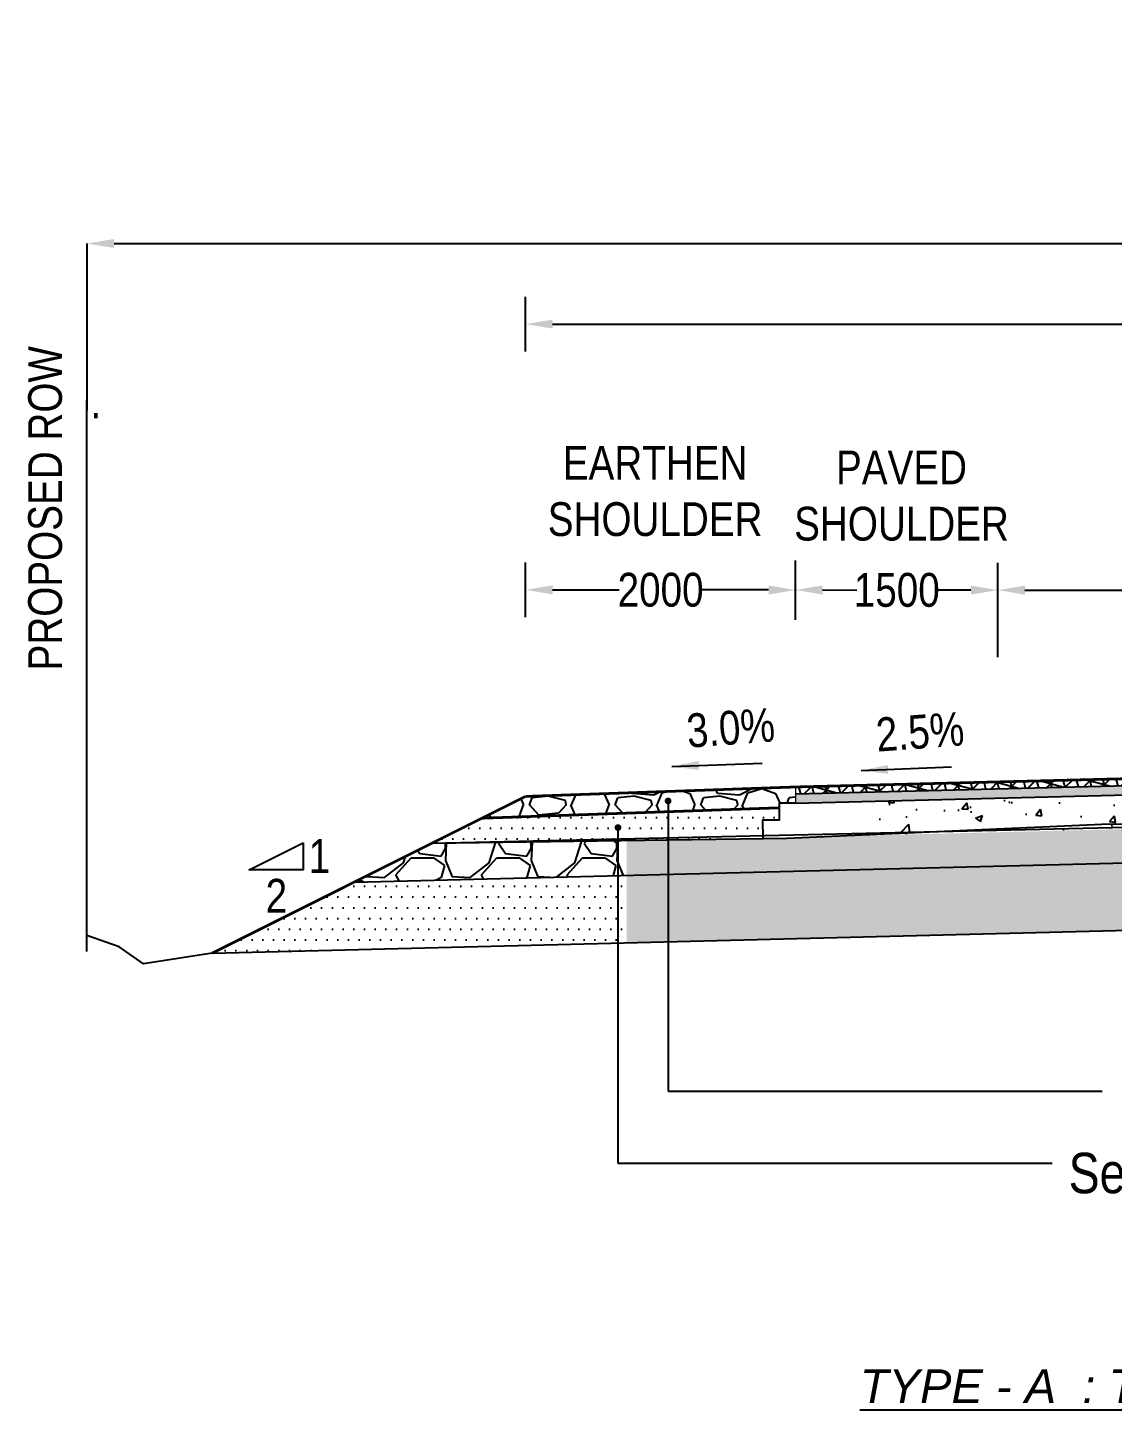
# Model space of a CAD drawing. Header units: millimetres. Extents: x 207528 to 778454, y -364692 to 101323.
# Drawn here: x 322860 to 330897, y 63442 to 73704 of the extents above; entities that cross this region are included whole.
import ezdxf

# ---------------------------------------------------------------- set-up
doc = ezdxf.new("R2010")
doc.units = ezdxf.units.MM
doc.linetypes.add('DASHED2', pattern=[0.375, 0.25, -0.125])
for name, color, linetype in [('Dim', 253, 'Continuous'), ('Dimension', 253, 'Continuous'), ('hatch', 253, 'Continuous'), ('NGL', 7, 'DASHED2'), ('Proposed ROW', 241, 'MNEW')]:
    doc.layers.add(name, color=color, linetype=linetype)
doc.styles.add('Arin', font='ARIALN.TTF')
doc.styles.add('DIM', font='ARIALN.TTF', dxfattribs={"height": 250})
doc.styles.get("Standard").update_dxf_attribs({"font": 'arial.ttf'})
doc.styles.add('STRIP PLAN STYLE', font='ARIALN.TTF')
doc.linetypes.add('MNEW', pattern='A,26.152623,-1.048632,["PROW",Standard,S=1.75,R=0,X=0,Y=-0.975095],-7.693777,26.152623', length=61.047655)
doc.dimstyles.new('DIM', dxfattribs={"dimtxt": 250, "dimasz": 200, "dimexe": 0.18, "dimexo": 0.0625, "dimgap": 0.09, "dimtad": 0, "dimtih": 1, "dimtoh": 1, "dimdec": 0, "dimzin": 0, "dimdsep": 46, "dimtxsty": 'DIM', "dimcen": 0.09, "dimclrd": 256, "dimclrt": 7, "dimadec": 0, "dimazin": 0, "dimtfac": 1, "dimtdec": 0, "dimtofl": 0, "dimtmove": 0, "dimatfit": 3, "dimfxl": 1, "dimtolj": 1, "dimtzin": 0, "dimarcsym": 0})
doc.dimstyles.new('new', dxfattribs={"dimtxt": 150, "dimasz": 150, "dimexe": 100, "dimexo": 0.1, "dimgap": 0.09, "dimtad": 0, "dimtih": 1, "dimtoh": 1, "dimdec": 0, "dimzin": 0, "dimdsep": 46, "dimtxsty": 'DIM', "dimcen": 0.09, "dimclrd": 256, "dimclrt": 252, "dimadec": 0, "dimazin": 0, "dimtfac": 1, "dimtdec": 0, "dimtofl": 0, "dimtmove": 0, "dimatfit": 3, "dimfxl": 1, "dimtolj": 1, "dimtzin": 0, "dimlwd": -1, "dimarcsym": 0})

# ---------------------------------------------------------------- blocks, each defined once
blk = doc.blocks.new('*D7')
at = {"layer": 'Defpoints', "color": 0, "transparency": 16777216}
for p in [(353300, 72106), (323300, 70870), (353300, 70870)]:
    blk.add_point(p, dxfattribs=at)
at = {"layer": 'Dim', "color": 0, "lineweight": -2, "transparency": 16777216}
for p, q in [((323300, 70870), (323300, 72106)), ((353300, 70870), (353300, 72106))]:
    blk.add_line(p, q, dxfattribs=at)
at = {"layer": 'Dim', "lineweight": -2, "transparency": 16777216}
for p, q in [((323500, 72106), (334627, 72106)), ((353100, 72106), (341973, 72106))]:
    blk.add_line(p, q, dxfattribs=at)
at = {"layer": 'Dim', "transparency": 16777216}
for points in [[(323500, 72139), (323500, 72073), (323300, 72106)], [(353100, 72139), (353100, 72073), (353300, 72106)]]:
    blk.add_solid(points, dxfattribs=at)
at = {"layer": 'Dim', "color": 7, "transparency": 16777216, "insert": (338300, 72106), "char_height": 400, "attachment_point": 5, "style": 'STRIP PLAN STYLE'}
blk.add_mtext('\\A1;PROPOSED RIGHT OF WAY (30m)', dxfattribs=at)
blk = doc.blocks.new('*D8')
at = {"layer": 'Defpoints', "color": 0, "transparency": 16777216}
for p in [(350050, 71509), (326550, 68123), (350050, 68123)]:
    blk.add_point(p, dxfattribs=at)
at = {"layer": 'Dim', "color": 0, "lineweight": -2, "transparency": 16777216}
for p, q in [((326550, 71508), (326550, 71509)), ((350050, 71508), (350050, 71509))]:
    blk.add_line(p, q, dxfattribs=at)
at = {"layer": 'Dim', "lineweight": -2, "transparency": 16777216}
for p, q in [((326750, 71509), (337912, 71509)), ((349850, 71509), (338687, 71509))]:
    blk.add_line(p, q, dxfattribs=at)
at = {"layer": 'Dim', "transparency": 16777216}
for points in [[(326750, 71542), (326750, 71476), (326550, 71509)], [(349850, 71542), (349850, 71476), (350050, 71509)]]:
    blk.add_solid(points, dxfattribs=at)
at = {"layer": 'Dim', "color": 7, "transparency": 16777216, "insert": (338300, 71509), "char_height": 250, "attachment_point": 5, "style": 'DIM'}
blk.add_mtext('\\A1;23500', dxfattribs=at)
blk = doc.blocks.new('*D11')
at = {"layer": 'Defpoints', "color": 0, "transparency": 16777216}
for p in [(328550, 69540), (328550, 69540), (330050, 69539)]:
    blk.add_point(p, dxfattribs=at)
at = {"layer": 'Dim', "color": 0, "lineweight": -2, "transparency": 16777216}
for p, q in [((328550, 69540), (328550, 69539)), ((330050, 69539), (330050, 69539))]:
    blk.add_line(p, q, dxfattribs=at)
at = {"layer": 'Dim', "lineweight": -2, "transparency": 16777216}
for p, q in [((328750, 69540), (329004, 69539)), ((329850, 69539), (329596, 69539))]:
    blk.add_line(p, q, dxfattribs=at)
at = {"layer": 'Dim', "transparency": 16777216}
for points in [[(328750, 69573), (328750, 69506), (328550, 69540)], [(329850, 69572), (329850, 69506), (330050, 69539)]]:
    blk.add_solid(points, dxfattribs=at)
at = {"layer": 'Dim', "color": 7, "transparency": 16777216, "insert": (329300, 69539), "char_height": 250, "attachment_point": 5, "style": 'DIM'}
blk.add_mtext('\\A1;1500', dxfattribs=at)
blk = doc.blocks.new('*D12')
at = {"layer": 'Defpoints', "color": 0, "transparency": 16777216}
for p in [(326550, 69541), (326550, 69541), (328550, 69540)]:
    blk.add_point(p, dxfattribs=at)
at = {"layer": 'Dim', "color": 0, "lineweight": -2, "transparency": 16777216}
for p, q in [((326550, 69541), (326550, 69540)), ((328550, 69540), (328550, 69540))]:
    blk.add_line(p, q, dxfattribs=at)
at = {"layer": 'Dim', "lineweight": -2, "transparency": 16777216}
for p, q in [((326750, 69541), (327242, 69540)), ((328350, 69540), (327857, 69540))]:
    blk.add_line(p, q, dxfattribs=at)
at = {"layer": 'Dim', "transparency": 16777216}
for points in [[(326750, 69574), (326750, 69507), (326550, 69541)], [(328350, 69573), (328350, 69506), (328550, 69540)]]:
    blk.add_solid(points, dxfattribs=at)
at = {"layer": 'Dim', "color": 7, "transparency": 16777216, "insert": (327550, 69540), "char_height": 250, "attachment_point": 5, "style": 'DIM'}
blk.add_mtext('\\A1;2000', dxfattribs=at)
blk = doc.blocks.new('*D13')
at = {"layer": 'Defpoints', "color": 0, "transparency": 16777216}
for p in [(330050, 69539), (337050, 69079), (330050, 69041)]:
    blk.add_point(p, dxfattribs=at)
at = {"layer": 'Dim', "color": 0, "lineweight": -2, "transparency": 16777216}
for p, q in [((330050, 69041), (330050, 69539)), ((337050, 69079), (337050, 69539))]:
    blk.add_line(p, q, dxfattribs=at)
at = {"layer": 'Dim', "lineweight": -2, "transparency": 16777216}
for p, q in [((330250, 69539), (333245, 69539)), ((336850, 69539), (333855, 69539))]:
    blk.add_line(p, q, dxfattribs=at)
at = {"layer": 'Dim', "transparency": 16777216}
for points in [[(330250, 69572), (330250, 69505), (330050, 69539)], [(336850, 69572), (336850, 69505), (337050, 69539)]]:
    blk.add_solid(points, dxfattribs=at)
at = {"layer": 'Dim', "color": 7, "transparency": 16777216, "insert": (333550, 69539), "char_height": 250, "attachment_point": 5, "style": 'DIM'}
blk.add_mtext('\\A1;7000', dxfattribs=at)

msp = doc.modelspace()

# ---------------------------------------------------------------- hatches: boundary and pattern name
h = msp.add_hatch()
h.set_pattern_fill('GOST_GLASS', color=41, scale=5)
h.set_pattern_definition([(45, (260451.31, 675.16), (42.426407, -4e-15), [25, -35]), (45, (260461.917, 675.16), (42.426407, -4e-15), [10, -50]), (45, (260451.31, 685.766), (42.426407, -4e-15), [10, -50])])
h.paths.add_polyline_path([(338300.5, 68204.5), (338300.5, 68274.5), (328548.7, 68030.7), (328549.6, 67960.7)])
at = {"layer": 'Dim'}
h = msp.add_hatch(dxfattribs=at)
h.set_pattern_fill('AR-CONC', color=256, scale=3)
h.set_pattern_definition([(50, (260451.3, 675.16), (546.554, -47.8173), [57.15, -628.65]), (355, (260451.3, 675.16), (-105.7303, 573.1705), [45.72, -502.9218]), (100.45144, (260496.86, 671.2), (440.8237, 525.3533), [48.57, -534.2707]), (46.1842, (260451.3, 827.56), (813.237, -126.127), [85.725, -942.975]), (96.6356, (260519.1, 817.05), (712.2124, 742.2784), [72.855, -801.407]), (351.18415, (260451.3, 827.6), (712.2124, 742.2784), [68.58, -754.379]), (21, (260527.5, 789.46), (454.8432, -306.7956), [57.15, -628.65]), (326, (260527.5, 789.46), (185.406, 552.564), [45.72, -502.92]), (71.45144, (260565.4, 763.9), (640.2493, 245.7683), [48.57, -534.2698]), (37.5, (260451.31, 675.16), (9.2658, 253.6651), [0, -496.824, 0, -510.54, 0, -504.825]), (7.5, (260451.3, 675.16), (200.459, 300.5417), [0, -291.084, 0, -485.394, 0, -192.405]), (327.5, (260281.38, 675.16), (406.7718, -17.18623), [0, -190.5, 0, -594.36, 0, -788.67]), (317.5, (260205.2, 675.16), (444.3875, 76.2795), [0, -247.65, 0, -394.716, 0, -560.07])])
h.paths.add_polyline_path([(338300.5, 68204.5), (329180.2, 67979.5), (329180.2, 67854.5), (329055.2, 67851.4), (329058.4, 67729.4), (338300.5, 67954.4)])
at = {"layer": 'hatch'}
h = msp.add_hatch(dxfattribs=at)
h.set_pattern_fill('NET3', color=256, scale=30, angle=45)
h.set_pattern_definition([(45, (260451.31, 675.16), (-67.35192, 67.35192), []), (105, (260451.31, 675.16), (-92.004435, -24.65251), []), (165, (260451.31, 675.16), (-24.65251, -92.004435), [])])
h.paths.add_polyline_path([(338300.5, 68274.5), (338300.5, 68324.5), (328549.6, 68080.8), (328549.6, 68030.7)])
h = msp.add_hatch(dxfattribs=at)
h.set_pattern_fill('DOTS', scale=50)
h.set_pattern_definition([(0, (261201.35, -8900.25), (39.6875, 79.375), [0, -79.375])])
h.paths.add_polyline_path([(326226.7, 67849.4), (328429.5, 67926.5), (328550.1, 68080.8), (328550.1, 67960.6), (328549.5, 67960.6), (328429.5, 67960.6), (328429.5, 67835.6), (328304.5, 67835.6), (328307.8, 67704.5), (325812.1, 67642.1)])
h = msp.add_hatch(dxfattribs=at)
h.set_pattern_fill('GRAVEL', color=11, scale=25)
h.paths.add_polyline_path([(328429.5, 67960.6), (328550.1, 67960.6), (328550.1, 68080.8), (328549.6, 68080.8), (326549.6, 68010.8), (326226.7, 67849.4), (328429.5, 67926.5)])
h = msp.add_hatch(dxfattribs=at)
h.set_pattern_fill('GRAVEL', color=11, scale=25)
h.set_pattern_definition([(228.01279, (262909.072, 1257.6), (-5080, -5715), [85.4304, -8457.621]), (184.96974, (262851.922, 1194.1), (7619.999997, 635.000036), [146.6012, -14513.5122]), (132.510447, (262705.872, 1181.4), (6350.000003, -6984.999998), [103.3704, -10233.6807]), (267.27369, (262458.222, 1022.65), (635.000001, 12700), [133.501, -13216.6094]), (292.833654, (262451.872, 889.3), (-3175, 7620), [130.9084, -12959.952]), (357.27369, (262502.672, 768.65), (-12700, 635.000001), [133.501, -13216.6094]), (37.69424, (262636.022, 762.3), (-8254.9999996, -6350.0000005), [176.5484, -17478.2788]), (72.255328, (262775.722, 870.25), (4445.000001, 13969.9999996), [166.68, -16501.314]), (121.429566, (262826.522, 1029), (-5080.000001, 8255), [133.9532, -13261.3864]), (175.23636, (262756.67, 1143.3), (6985, -635), [152.9283, -7493.4842]), (222.397438, (262604.272, 1156), (-7619.9999998, -6985.0000003), [197.7695, -19579.193]), (138.814075, (263086.87, 1016.3), (-4445, 3810), [67.501, -6682.6415]), (171.469234, (263036.072, 1060.75), (8255, -1269.999999), [128.4205, -12713.6597]), (225, (262909.07, 1079.8), (-9e-14, -635), [89.8023, -808.2233]), (203.19859, (262864.62, 1156), (3175, 1270), [48.3603, -4787.6556]), (291.80141, (262820.17, 1136.95), (-635, 1905), [68.3914, -3351.1882]), (30.96376, (262845.57, 1073.45), (1905, 1270), [111.08, -3591.5745]), (161.56505, (262940.82, 1130.6), (1270, -635), [80.3218, -1927.7245]), (16.38954, (262451.872, 1136.95), (6350, 1905), [112.522, -11139.7067]), (70.346176, (262559.822, 1168.7), (-2540, -6985), [94.3997, -9345.554]), (293.19859, (262940.82, 1257.6), (-1270, 3175), [96.72, -4739.296]), (343.61046, (262978.922, 1168.7), (-6350, 1905), [112.522, -11139.7067]), (339.443955, (262451.87, 743.25), (-3175, 1270), [108.5088, -5316.9336]), (294.77514, (262553.472, 705.15), (-3175.000004, 6984.999998), [90.918, -9000.8983]), (66.80141, (262947.17, 622.6), (1270, 3175), [96.72, -4739.296]), (17.354025, (262985.272, 711.5), (-8255, -2540), [106.4457, -10538.094]), (69.443955, (262636.02, 622.6), (-1270, -3175), [54.2544, -5371.188]), (101.30993, (262909.07, 622.6), (-635, 2540), [32.3787, -3205.4987]), (165.96376, (262902.72, 654.35), (1905, -635), [130.9084, -2487.2636]), (186.009006, (262775.722, 686.1), (6350, 635), [121.3167, -12010.3412]), (303.69007, (262845.57, 1016.3), (-635, 1270), [91.581, -2197.944]), (353.157227, (262896.372, 940.1), (10795, -1269.9999994), [159.8892, -15829.0023]), (60.945396, (263055.12, 921.05), (-2540, -4445), [65.377, -6472.348]), (90, (263086.9, 978.2), (-635, 635), [38.1, -596.9]), (120.256437, (262763.022, 705.15), (2540, -4445), [88.2167, -8733.4852]), (48.01279, (262718.572, 781.35), (5080, 5715), [170.8607, -8372.1905]), (0, (262832.9, 908.35), (635, 635), [165.1, -469.9]), (325.304846, (262997.972, 908.35), (6350.000002, -4444.999997), [100.4024, -9939.829]), (254.0546, (263080.52, 851.2), (-635, -2540), [92.4573, -4530.4125]), (207.645975, (263055.122, 762.3), (-12065.0000004, -6349.999999), [150.5363, -14903.116]), (175.42608, (262921.772, 692.45), (-8255, 635), [159.2574, -15766.4616])])
h.paths.add_polyline_path([(338299.6, 67701.8), (338299.6, 67886.1), (334751.8, 67716.3), (330875.8, 67742.8), (328486.4, 67636.7), (327299.6, 67619.4), (327299.6, 67426.8)])
h.paths.add_polyline_path([(338299.6, 67886.1), (338299.6, 67951.9), (327299.6, 67676.9), (327299.6, 67619.4), (328486.4, 67636.7), (330875.8, 67742.8), (334751.8, 67716.3)])
h = msp.add_hatch(dxfattribs=at)
h.set_pattern_fill('GRAVEL', color=11, scale=25)
h.set_pattern_definition([(228.01279, (262908.45, -8298.943), (-5080, -5715), [85.4304, -8457.621]), (184.96974, (262851.3, -8362.443), (7619.999997, 635.000036), [146.6012, -14513.5122]), (132.510447, (262705.25, -8375.143), (6350.000003, -6984.999998), [103.3704, -10233.6807]), (267.27369, (262457.6, -8533.893), (635.000001, 12700), [133.501, -13216.6094]), (292.833654, (262451.25, -8667.243), (-3175, 7620), [130.9084, -12959.952]), (357.27369, (262502.05, -8787.893), (-12700, 635.000001), [133.501, -13216.6094]), (37.69424, (262635.4, -8794.243), (-8254.9999996, -6350.0000005), [176.5484, -17478.2788]), (72.255328, (262775.1, -8686.293), (4445.000001, 13969.9999996), [166.68, -16501.314]), (121.429566, (262825.9, -8527.543), (-5080.000001, 8255), [133.9532, -13261.3864]), (175.23636, (262756.05, -8413.243), (6985, -635), [152.9283, -7493.4842]), (222.397438, (262603.65, -8400.543), (-7619.9999998, -6985.0000003), [197.7695, -19579.193]), (138.814075, (263086.25, -8540.243), (-4445, 3810), [67.501, -6682.6415]), (171.469234, (263035.45, -8495.793), (8255, -1269.999999), [128.4205, -12713.6597]), (225, (262908.45, -8476.74), (-9e-14, -635), [89.8023, -808.2233]), (203.19859, (262864, -8400.54), (3175, 1270), [48.3603, -4787.6556]), (291.80141, (262819.55, -8419.59), (-635, 1905), [68.3914, -3351.1882]), (30.96376, (262844.95, -8483.09), (1905, 1270), [111.08, -3591.5745]), (161.56505, (262940.2, -8425.94), (1270, -635), [80.3218, -1927.7245]), (16.38954, (262451.25, -8419.593), (6350, 1905), [112.522, -11139.7067]), (70.346176, (262559.2, -8387.843), (-2540, -6985), [94.3997, -9345.554]), (293.19859, (262940.2, -8298.94), (-1270, 3175), [96.72, -4739.296]), (343.61046, (262978.3, -8387.843), (-6350, 1905), [112.522, -11139.7067]), (339.443955, (262451.25, -8813.29), (-3175, 1270), [108.5088, -5316.9336]), (294.77514, (262552.85, -8851.393), (-3175.000004, 6984.999998), [90.918, -9000.8983]), (66.80141, (262946.55, -8933.94), (1270, 3175), [96.72, -4739.296]), (17.354025, (262984.65, -8845.043), (-8255, -2540), [106.4457, -10538.094]), (69.443955, (262635.4, -8933.94), (-1270, -3175), [54.2544, -5371.188]), (101.30993, (262908.45, -8933.94), (-635, 2540), [32.3787, -3205.4987]), (165.96376, (262902.1, -8902.2), (1905, -635), [130.9084, -2487.2636]), (186.009006, (262775.1, -8870.443), (6350, 635), [121.3167, -12010.3412]), (303.69007, (262844.95, -8540.24), (-635, 1270), [91.581, -2197.944]), (353.157227, (262895.75, -8616.443), (10795, -1269.9999994), [159.8892, -15829.0023]), (60.945396, (263054.5, -8635.49), (-2540, -4445), [65.377, -6472.348]), (90, (263086.25, -8578.34), (-635, 635), [38.1, -596.9]), (120.256437, (262762.4, -8851.393), (2540, -4445), [88.2167, -8733.4852]), (48.01279, (262717.95, -8775.193), (5080, 5715), [170.8607, -8372.1905]), (0, (262832.25, -8648.2), (635, 635), [165.1, -469.9]), (325.304846, (262997.35, -8648.193), (6350.000002, -4444.999997), [100.4024, -9939.829]), (254.0546, (263079.9, -8705.34), (-635, -2540), [92.4573, -4530.4125]), (207.645975, (263054.5, -8794.243), (-12065.0000004, -6349.999999), [150.5363, -14903.116]), (175.42608, (262921.15, -8864.093), (-8255, 635), [159.2574, -15766.4616])])
h.paths.add_polyline_path([(325856, 67664), (327299, 67676.8), (327299, 67426.8), (325280.3, 67376.3)])
h = msp.add_hatch(dxfattribs=at)
h.set_pattern_fill('DOTS', color=25, scale=50)
h.set_pattern_definition([(0, (262451.87, 622.6), (39.6875, 79.375), [0, -79.375])])
h.paths.add_polyline_path([(335230.2, 67625), (327299.6, 67426.8), (327299.6, 66926.6), (335230.2, 67124.9)])
h = msp.add_hatch(dxfattribs=at)
h.set_pattern_fill('DOTS', color=25, scale=50)
h.set_pattern_definition([(0, (262451.25, -8933.94), (39.6875, 79.375), [0, -79.375])])
h.paths.add_polyline_path([(325280.3, 67376.3), (327299, 67426.8), (327299, 66926.6), (324227.1, 66849.8)])

# ---------------------------------------------------------------- linework, layer by layer
for points, const_width in [([(328549.6, 68080.8), (338299.6, 68324.5)], 20), ([(329300.3, 68099.6), (338300.4, 68324.6)], 20), ([(328549.6, 68080.8), (326549.6, 68010.8)], 20), ([(328550.1, 68080.7), (328550.1, 67960.6)], 10), ([(326549.6, 68010.8), (324227.1, 66849.8)], 20), ([(328429.5, 67926.5), (326226.7, 67849.4)], 20)]:
    msp.add_lwpolyline(points, dxfattribs=dict(const_width=const_width))
for points in [[(328549.6, 68030.7), (338300.5, 68274.5)], [(328549.6, 67960.7), (338300.5, 68204.5)], [(325856, 67664), (338299.6, 67951.9)], [(328429.5, 67960.6), (328429.5, 67835.6), (328304.5, 67835.6), (328307.8, 67704.5)], [(328549.5, 67960.6), (328429.5, 67960.6)], [(325280.3, 67376.3), (338299.6, 67701.8)], [(324227.1, 66849.8), (335254.8, 67125.5)]]:
    msp.add_lwpolyline(points)
at = {"layer": 'Dim'}
for points in [[(326549, 71306.8), (326549, 71712)], [(326549.4, 69337.9), (326549.4, 69743.1)], [(328549.9, 69319.4), (328549.9, 69759.4)], [(330049.1, 69336.4), (330049.1, 69741.6)], [(324227.1, 66849.8), (323718, 66771.7), (323538.7, 66896.3), (323299.6, 66981.4)]]:
    msp.add_lwpolyline(points, dxfattribs=at)
msp.add_lwpolyline([(324901.4, 67666.8), (324901.4, 67466.8), (324501.4, 67466.8)], close=True, dxfattribs=at)
at = {"layer": 'Dimension', "linetype": 'Continuous', "ltscale": 10, "flags": 128}
msp.add_lwpolyline([(325856, 67664), (328486.4, 67702.4), (330875.8, 67808.5), (334751.8, 67782), (338299.6, 67951.9)], dxfattribs=at)
at = {"layer": 'Proposed ROW', "lineweight": -3, "ltscale": 3, "flags": 128}
msp.add_lwpolyline([(323299.6, 66861.8), (323299.6, 70949)], dxfattribs=at)

# ---------------------------------------------------------------- texts
at = {"color": 252, "ltscale": 0.1, "insert": (323404.5, 70811.8), "char_height": 246.2, "attachment_point": 9, "style": 'Arin'}
msp.add_mtext('.', dxfattribs=at)
at = {"layer": 'Dim', "char_height": 250, "attachment_point": 5, "style": 'DIM'}
for s, insert, rotation in [('PROPOSED ROW', (322990.8, 70145.1), 90), ('3.0%', (328069.5, 68518.2), 4.21364), ('2.5%', (329472.4, 68488.9), 4.21364)]:
    msp.add_mtext_dynamic_manual_height_columns(s, width=5325.312, gutter_width=1250, heights=[0], dxfattribs=dict(at, insert=insert, rotation=rotation))
for s, insert in [('EARTHEN \\PSHOULDER', (327509.3, 70271.3)), ('PAVED \\PSHOULDER', (329335.2, 70237.6)), ('1', (325022, 67569.6)), ('2', (324702.9, 67274.9))]:
    msp.add_mtext_dynamic_manual_height_columns(s, width=5325.312, gutter_width=1250, heights=[0], dxfattribs=dict(at, insert=insert))
at = {"layer": 'Dimension', "color": 7, "insert": (330573.8, 65219.4), "char_height": 300, "attachment_point": 4, "style": 'DIM'}
msp.add_mtext('\\A1;Selected Soil', dxfattribs=at)
at = {"layer": 'NGL', "color": 7, "insert": (338174.6, 63604.6), "char_height": 250, "width": 47718.433, "attachment_point": 5}
msp.add_mtext('{\\fArial|b0|i1|c0|p34;\\LTYPE - A  : TYPICAL CROSS SECTION: 4-LANE CARRIAGEWAY - RURAL SECTION (SYMMETRICAL WIDENING)}', dxfattribs=at)

# ---------------------------------------------------------------- dimensions: what is measured, and where the dimension line sits
at = {"layer": 'Dim'}
dim = msp.add_linear_dim(base=(353299.6, 72105.8), p1=(323299.6, 70870), p2=(353299.6, 70870), text='PROPOSED RIGHT OF WAY (30m)', dimstyle='DIM', override={"dimtxt": 400, "dimtxsty": 'STRIP PLAN STYLE'}, dxfattribs=at)
dim.commit()
dim.dimension.update_dxf_attribs({"geometry": '*D7', "text_midpoint": (338300.2, 72105.8), "dimtype": 160})
dim = msp.add_linear_dim(base=(350049.6, 71509.1), p1=(326549.6, 68122.8), p2=(350049.6, 68122.8), dimstyle='DIM', override={"dimfxl": 1.25, "dimfxlon": 1}, dxfattribs=at)
dim.commit()
dim.dimension.update_dxf_attribs({"geometry": '*D8', "text_midpoint": (338299.6, 71509.1)})
for p1, p2, picture, middle in [((328549.9, 69539.7), (326549.9, 69540.6), '*D12', (327549.9, 69540.2)), ((330049.6, 69538.9), (328549.9, 69539.6), '*D11', (329299.8, 69539.3))]:
    dim = msp.add_aligned_dim(p1=p1, p2=p2, distance=0, dimstyle='DIM', dxfattribs=at)
    dim.commit()
    dim.dimension.update_dxf_attribs({"geometry": picture, "text_midpoint": middle})
dim = msp.add_linear_dim(base=(330049.6, 69538.8), p1=(337049.6, 69079.4), p2=(330049.6, 69041.3), angle=0, dimstyle='DIM', dxfattribs=at)
dim.commit()
dim.dimension.update_dxf_attribs({"geometry": '*D13', "text_midpoint": (333549.6, 69538.8)})

# ---------------------------------------------------------------- leaders
for points in [[(327632.3, 68232), (328301.9, 68258.2)], [(329035.2, 68202.8), (329704.7, 68228.9)]]:
    msp.add_leader(points, dimstyle='DIM', dxfattribs=at)
at = {"layer": 'Dimension'}
for points in [[(327605.7, 67977.2), (327605.7, 65827.7), (330822.8, 65827.7)], [(327234.3, 67780), (327234.3, 65294.4), (330451.3, 65294.4)]]:
    msp.add_leader(points, dimstyle='new', override={"dimasz": 50, "dimclrd": 256, "dimldrblk": 'Dot'}, dxfattribs=at)

doc.saveas('drawing.dxf')
